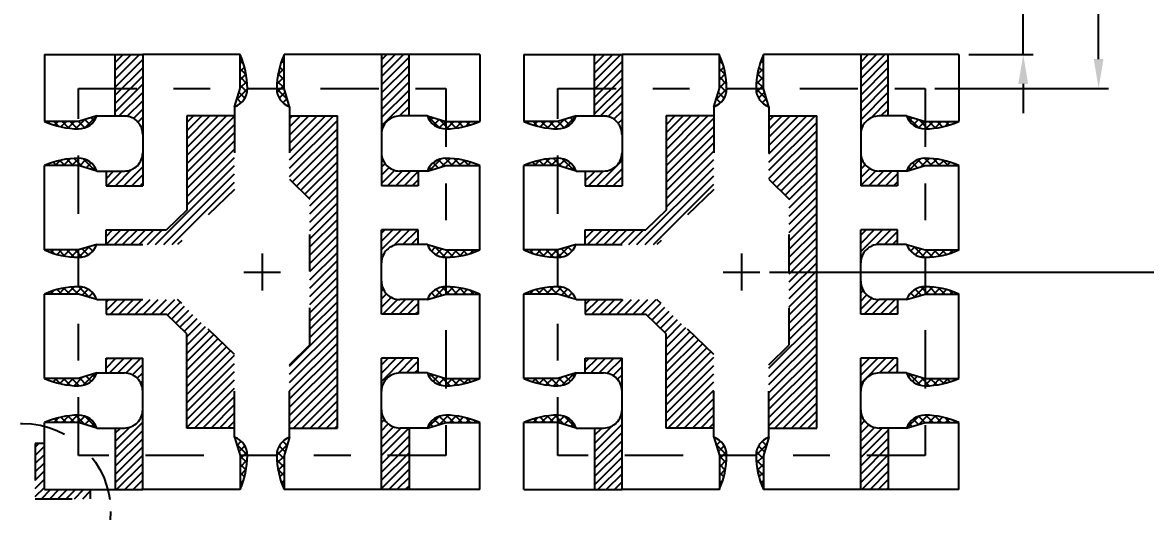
# Model space of a CAD drawing. Header units: millimetres. Extents: x 414.88 to 423.53, y 107.94 to 113.86.
# Drawn here: x 417.514 to 420.572, y 110.284 to 111.617 of the extents above; entities that cross this region are included whole.
import ezdxf

# ---------------------------------------------------------------- set-up
doc = ezdxf.new("R2010")
doc.units = ezdxf.units.MM
doc.header["$LTSCALE"] = 0.5
doc.header["$PDMODE"] = 98
for name, pattern in [('CENTER', [50.8, 31.75, -6.35, 6.35, -6.35]), ('HIDDEN', [0.375, 0.25, -0.125]), ('PHANTOM2', [31.75, 15.875, -3.175, 3.175, -3.175, 3.175, -3.175])]:
    doc.linetypes.add(name, pattern=pattern)
for name, color, linetype in [('BTM', 7, 'HIDDEN'), ('CEN', 2, 'CENTER'), ('DIM', 3, 'Continuous'), ('HEB', 4, 'Continuous'), ('HET', 6, 'Continuous'), ('PKG', 1, 'PHANTOM2')]:
    doc.layers.add(name, color=color, linetype=linetype)
doc.styles.add('SIMPLEX', font='simplex.shx')
doc.dimstyles.new('Standard3', dxfattribs={"dimtxt": 0.08, "dimasz": 0.08, "dimexe": 0.027, "dimexo": 0.027, "dimgap": 0.027, "dimtad": 1, "dimdec": 3, "dimrnd": 0.0005, "dimzin": 1, "dimtxsty": 'SIMPLEX', "dimcen": 0.1905, "dimclrd": 256, "dimclre": 256, "dimclrt": 256, "dimazin": 3, "dimtp": 0.03, "dimtm": 0.05, "dimtfac": 0.8, "dimtdec": 3, "dimtmove": 0, "dimatfit": 3, "dimfxl": 0.05, "dimtzin": 4, "dimlwd": -1, "dimlwe": -1})

# ---------------------------------------------------------------- blocks, each defined once
blk = doc.blocks.new('*D169')
at = {"layer": 'Defpoints', "color": 0, "ltscale": 0.001, "transparency": 16777216}
for p in [(419.5219, 112.2419), (419.5219, 110.9369), (420.6661, 110.9369)]:
    blk.add_point(p, dxfattribs=at)
at = {"layer": 'DIM', "ltscale": 0.001, "transparency": 16777216}
for p, q in [((419.5489, 112.2419), (420.6931, 112.2419)), ((420.6661, 112.1619), (420.6661, 111.9897)), ((420.6661, 111.0169), (420.6661, 111.1891)), ((419.5489, 110.9369), (420.6931, 110.9369))]:
    blk.add_line(p, q, dxfattribs=at)
for points in [[(420.6528, 112.1619), (420.6794, 112.1619), (420.6661, 112.2419)], [(420.6528, 111.0169), (420.6794, 111.0169), (420.6661, 110.9369)]]:
    blk.add_solid(points, dxfattribs=at)
at = {"layer": 'DIM', "ltscale": 0.001, "transparency": 16777216, "insert": (420.6661, 111.5894), "char_height": 0.08, "attachment_point": 5, "rotation": 90, "style": 'SIMPLEX'}
blk.add_mtext('\\A1;1.305%%P0.025', dxfattribs=at)
blk = doc.blocks.new('*D170')
at = {"layer": 'Defpoints', "color": 0, "ltscale": 0.001, "transparency": 16777216}
for p in [(419.9719, 111.7419), (420.4446, 111.7419), (419.9719, 111.4369)]:
    blk.add_point(p, dxfattribs=at)
at = {"layer": 'DIM', "ltscale": 0.001, "transparency": 16777216}
for p, q in [((420.4446, 111.7419), (420.4446, 111.8219)), ((419.9989, 111.7419), (420.4716, 111.7419)), ((420.4446, 111.5169), (420.4446, 111.6619)), ((419.9989, 111.4369), (420.4716, 111.4369))]:
    blk.add_line(p, q, dxfattribs=at)
for points in [[(420.4313, 111.6619), (420.4579, 111.6619), (420.4446, 111.7419)], [(420.4313, 111.5169), (420.4579, 111.5169), (420.4446, 111.4369)]]:
    blk.add_solid(points, dxfattribs=at)
at = {"layer": 'DIM', "ltscale": 0.001, "transparency": 16777216, "insert": (420.4446, 112.0089), "char_height": 0.08, "attachment_point": 5, "rotation": 90, "style": 'SIMPLEX'}
blk.add_mtext('\\A1;0.305', dxfattribs=at)
blk = doc.blocks.new('*D171')
at = {"layer": 'Defpoints', "color": 0, "ltscale": 0.001, "transparency": 16777216}
for p in [(420.0644, 111.6494), (420.2394, 111.6494), (420.0644, 111.5294)]:
    blk.add_point(p, dxfattribs=at)
at = {"layer": 'DIM', "ltscale": 0.001, "transparency": 16777216}
for p, q in [((420.2394, 111.7294), (420.2394, 111.8094)), ((420.0914, 111.6494), (420.2664, 111.6494)), ((420.2394, 111.5294), (420.2394, 111.6494)), ((420.0914, 111.5294), (420.2664, 111.5294)), ((420.2394, 111.4494), (420.2394, 111.3694))]:
    blk.add_line(p, q, dxfattribs=at)
for points in [[(420.2261, 111.7294), (420.2528, 111.7294), (420.2394, 111.6494)], [(420.2261, 111.4494), (420.2528, 111.4494), (420.2394, 111.5294)]]:
    blk.add_solid(points, dxfattribs=at)
at = {"layer": 'DIM', "ltscale": 0.001, "transparency": 16777216, "insert": (420.2394, 112.2097), "char_height": 0.08, "attachment_point": 5, "rotation": 90, "style": 'SIMPLEX'}
blk.add_mtext('\\A1;0.120%%P0.030', dxfattribs=at)

msp = doc.modelspace()

# ---------------------------------------------------------------- hatches: boundary and pattern name
at = {"layer": 'HEB'}
h = msp.add_hatch(dxfattribs=at)
h.set_pattern_fill('ANSI31', color=256, scale=0.005)
h.set_pattern_definition([(45, (417.602493, 110.333299), (-0.01122532, 0.01122532), [])])
h.paths.add_polyline_path([(417.6994, 110.3444), (417.5744, 110.3444), (417.5744, 110.4694), (417.5494, 110.4694), (417.5494, 110.3194), (417.6994, 110.3194)])
h.paths.add_polyline_path([(417.4794, 110.4694), (417.4544, 110.4694), (417.4544, 110.3444), (417.3294, 110.3444), (417.3294, 110.3194), (417.4794, 110.3194)])
h.paths.add_polyline_path([(417.4794, 110.2494), (417.3294, 110.2494), (417.3294, 110.2244), (417.4544, 110.2244), (417.4544, 110.0994), (417.4794, 110.0994)])
h.paths.add_polyline_path([(417.6994, 110.2494), (417.5494, 110.2494), (417.5494, 110.0994), (417.5744, 110.0994), (417.5744, 110.2244), (417.6994, 110.2244)])
h.paths.add_polyline_path([(418.5919, 111.2119), (418.5419, 111.2119, -0.414214), (418.4919, 111.2619), (418.4919, 111.1719), (418.5919, 111.1719)])
h.paths.add_polyline_path([(418.5669, 111.4369), (418.4919, 111.4369), (418.4919, 111.3119, -0.414214), (418.5419, 111.3619), (418.5669, 111.3619)])
h.paths.add_polyline_path([(418.5669, 111.5294), (418.4919, 111.5294), (418.4919, 111.4369), (418.5669, 111.4369)])
h.paths.add_polyline_path([(417.8419, 110.7019), (417.7419, 110.7019), (417.7419, 110.6619), (417.7919, 110.6619, -0.414214), (417.8419, 110.6119)], flags=17)
h.paths.add_polyline_path([(417.8419, 110.5619, -0.414214), (417.7919, 110.5119), (417.7669, 110.5119), (417.7669, 110.4369), (417.8419, 110.4369)])
h.paths.add_polyline_path([(417.8419, 110.4369), (417.7669, 110.4369), (417.7669, 110.3444), (417.8419, 110.3444)])
h.paths.add_polyline_path([(418.5669, 110.4369), (418.4919, 110.4369), (418.4919, 110.3444), (418.5669, 110.3444)])
h.paths.add_polyline_path([(418.5669, 110.5119), (418.5419, 110.5119, -0.414214), (418.4919, 110.5619), (418.4919, 110.4369), (418.5669, 110.4369)])
h.paths.add_polyline_path([(418.5919, 110.7019), (418.4919, 110.7019), (418.4919, 110.6119, -0.414214), (418.5419, 110.6619), (418.5919, 110.6619)])
h.paths.add_polyline_path([(418.5919, 110.8619), (418.5419, 110.8619, -0.414214), (418.4919, 110.9119), (418.4919, 110.8219), (418.5919, 110.8219)])
h.paths.add_polyline_path([(418.5919, 111.0519), (418.4919, 111.0519), (418.4919, 110.9619, -0.414214), (418.5419, 111.0119), (418.5919, 111.0119)])
h.paths.add_polyline_path([(417.8419, 111.2619, -0.414214), (417.7919, 111.2119), (417.7419, 111.2119), (417.7419, 111.1719), (417.8419, 111.1719)], flags=17)
h.paths.add_polyline_path([(417.8419, 111.4369), (417.7669, 111.4369), (417.7669, 111.3619), (417.7919, 111.3619, -0.414214), (417.8419, 111.3119)])
h.paths.add_polyline_path([(417.8419, 111.5294), (417.7669, 111.5294), (417.7669, 111.4369), (417.8419, 111.4369)])
h.paths.add_polyline_path([(418.0919, 111.3619), (417.9619, 111.3619), (417.9619, 111.1057), (417.9063, 111.0519), (417.7419, 111.0519), (417.7419, 111.0119), (417.9369, 111.0119), (418.0919, 111.1619)])
h.paths.add_polyline_path([(418.3719, 111.3619), (418.2419, 111.3619), (418.2419, 111.1899), (418.2969, 111.1349), (418.2969, 110.7389), (418.2419, 110.6839), (418.2419, 110.5119), (418.3719, 110.5119)])
h.paths.add_polyline_path([(418.0919, 110.7119), (417.9369, 110.8619), (417.7419, 110.8619), (417.7419, 110.8219), (417.9063, 110.8219), (417.9619, 110.7681), (417.9619, 110.5119), (418.0919, 110.5119)])
h = msp.add_hatch(dxfattribs=at)
h.set_pattern_fill('ANSI31', color=256, scale=0.005)
h.set_pattern_definition([(45, (419.471877, 110.936892), (-0.01122532, 0.01122532), [])])
h.paths.add_polyline_path([(419.8969, 111.2119), (419.8469, 111.2119, -0.414214), (419.7969, 111.2619), (419.7969, 111.1719), (419.8969, 111.1719)])
h.paths.add_polyline_path([(419.8719, 111.4369), (419.7969, 111.4369), (419.7969, 111.3119, -0.414214), (419.8469, 111.3619), (419.8719, 111.3619)])
h.paths.add_polyline_path([(419.8719, 111.5294), (419.7969, 111.5294), (419.7969, 111.4369), (419.8719, 111.4369)])
h.paths.add_polyline_path([(419.1469, 110.7019), (419.0469, 110.7019), (419.0469, 110.6619), (419.0969, 110.6619, -0.414214), (419.1469, 110.6119)], flags=17)
h.paths.add_polyline_path([(419.1469, 110.5619, -0.414214), (419.0969, 110.5119), (419.0719, 110.5119), (419.0719, 110.4369), (419.1469, 110.4369)])
h.paths.add_polyline_path([(419.1469, 110.4369), (419.0719, 110.4369), (419.0719, 110.3444), (419.1469, 110.3444)])
h.paths.add_polyline_path([(419.8719, 110.4369), (419.7969, 110.4369), (419.7969, 110.3444), (419.8719, 110.3444)])
h.paths.add_polyline_path([(419.8719, 110.5119), (419.8469, 110.5119, -0.414214), (419.7969, 110.5619), (419.7969, 110.4369), (419.8719, 110.4369)])
h.paths.add_polyline_path([(419.8969, 110.7019), (419.7969, 110.7019), (419.7969, 110.6119, -0.414214), (419.8469, 110.6619), (419.8969, 110.6619)])
h.paths.add_polyline_path([(419.8969, 110.8619), (419.8469, 110.8619, -0.414214), (419.7969, 110.9119), (419.7969, 110.8219), (419.8969, 110.8219)])
h.paths.add_polyline_path([(419.8969, 111.0519), (419.7969, 111.0519), (419.7969, 110.9619, -0.414214), (419.8469, 111.0119), (419.8969, 111.0119)])
h.paths.add_polyline_path([(419.1469, 111.2619, -0.414214), (419.0969, 111.2119), (419.0469, 111.2119), (419.0469, 111.1719), (419.1469, 111.1719)], flags=17)
h.paths.add_polyline_path([(419.1469, 111.4369), (419.0719, 111.4369), (419.0719, 111.3619), (419.0969, 111.3619, -0.414214), (419.1469, 111.3119)])
h.paths.add_polyline_path([(419.1469, 111.5294), (419.0719, 111.5294), (419.0719, 111.4369), (419.1469, 111.4369)])
h.paths.add_polyline_path([(419.3969, 111.3619), (419.2669, 111.3619), (419.2669, 111.1057), (419.2113, 111.0519), (419.0469, 111.0519), (419.0469, 111.0119), (419.2419, 111.0119), (419.3969, 111.1619)])
h.paths.add_polyline_path([(419.6769, 111.3619), (419.5469, 111.3619), (419.5469, 111.1899), (419.6019, 111.1349), (419.6019, 110.7389), (419.5469, 110.6839), (419.5469, 110.5119), (419.6769, 110.5119)])
h.paths.add_polyline_path([(419.3969, 110.7119), (419.2419, 110.8619), (419.0469, 110.8619), (419.0469, 110.8219), (419.2113, 110.8219), (419.2669, 110.7681), (419.2669, 110.5119), (419.3969, 110.5119)])
at = {"layer": 'HET', "ltscale": 0.001}
h = msp.add_hatch(dxfattribs=at)
h.set_pattern_fill('ANSI37', color=256, scale=0.005)
h.set_pattern_definition([(45, (418.166877, 110.936892), (-0.01122532, 0.01122532), []), (135, (418.166877, 110.936892), (-0.01122532, -0.01122532), [])])
h.paths.add_polyline_path([(418.2269, 111.5294, 0.104729), (418.2069, 111.4362, 0.317555), (418.2419, 111.3869), (418.2269, 111.4369)])
h.paths.add_polyline_path([(418.1069, 111.5294), (418.1069, 111.4369), (418.0919, 111.3869, 0.317555), (418.1269, 111.4362, 0.104729)])
h.paths.add_polyline_path([(417.7169, 111.3619), (417.6669, 111.3469), (417.5744, 111.3469, 0.104729), (417.6676, 111.3269, 0.317555)])
h.paths.add_polyline_path([(417.5744, 111.2269), (417.6669, 111.2269), (417.7169, 111.2119, 0.317555), (417.6676, 111.2469, 0.104729)])
h.paths.add_polyline_path([(417.6669, 110.9969), (417.5744, 110.9969, 0.104729), (417.6676, 110.9769, 0.317555), (417.7169, 111.0119)])
h.paths.add_polyline_path([(417.6676, 110.8969, 0.104729), (417.5744, 110.8769), (417.6669, 110.8769), (417.7169, 110.8619, 0.317555)])
h.paths.add_polyline_path([(417.6669, 110.6469), (417.5744, 110.6469, 0.104729), (417.6676, 110.6269, 0.317555), (417.7169, 110.6619)])
h.paths.add_polyline_path([(417.6676, 110.5469, 0.104729), (417.5744, 110.5269), (417.6669, 110.5269), (417.7169, 110.5119, 0.317555)])
h.paths.add_polyline_path([(418.1069, 110.3444, 0.104729), (418.1269, 110.4376, 0.317555), (418.0919, 110.4869), (418.1069, 110.4369)])
h.paths.add_polyline_path([(418.2269, 110.4369), (418.2419, 110.4869, 0.317555), (418.2069, 110.4376, 0.104729), (418.2269, 110.3444)])
h.paths.add_polyline_path([(418.7594, 110.5269, 0.104729), (418.6661, 110.5469, 0.317555), (418.6169, 110.5119), (418.6669, 110.5269)])
h.paths.add_polyline_path([(418.7594, 110.6469), (418.6669, 110.6469), (418.6169, 110.6619, 0.317555), (418.6661, 110.6269, 0.104729)])
h.paths.add_polyline_path([(418.6661, 110.8969, 0.317555), (418.6169, 110.8619), (418.6669, 110.8769), (418.7594, 110.8769, 0.104729)])
h.paths.add_polyline_path([(418.7594, 110.9969), (418.6669, 110.9969), (418.6169, 111.0119, 0.317555), (418.6661, 110.9769, 0.104729)])
h.paths.add_polyline_path([(418.7594, 111.2269, 0.104729), (418.6661, 111.2469, 0.317555), (418.6169, 111.2119), (418.6669, 111.2269)])
h.paths.add_polyline_path([(418.7594, 111.3469), (418.6669, 111.3469), (418.6169, 111.3619, 0.317555), (418.6661, 111.3269, 0.104729)])
h = msp.add_hatch(dxfattribs=at)
h.set_pattern_fill('ANSI37', color=256, scale=0.005)
h.set_pattern_definition([(45, (419.471877, 110.936892), (-0.01122532, 0.01122532), []), (135, (419.471877, 110.936892), (-0.01122532, -0.01122532), [])])
h.paths.add_polyline_path([(419.5319, 111.5294, 0.104729), (419.5119, 111.4362, 0.317555), (419.5469, 111.3869), (419.5319, 111.4369)])
h.paths.add_polyline_path([(419.4119, 111.5294), (419.4119, 111.4369), (419.3969, 111.3869, 0.317555), (419.4319, 111.4362, 0.104729)])
h.paths.add_polyline_path([(419.0219, 111.3619), (418.9719, 111.3469), (418.8794, 111.3469, 0.104729), (418.9726, 111.3269, 0.317555)])
h.paths.add_polyline_path([(418.8794, 111.2269), (418.9719, 111.2269), (419.0219, 111.2119, 0.317555), (418.9726, 111.2469, 0.104729)])
h.paths.add_polyline_path([(418.9719, 110.9969), (418.8794, 110.9969, 0.104729), (418.9726, 110.9769, 0.317555), (419.0219, 111.0119)])
h.paths.add_polyline_path([(418.9726, 110.8969, 0.104729), (418.8794, 110.8769), (418.9719, 110.8769), (419.0219, 110.8619, 0.317555)])
h.paths.add_polyline_path([(418.9719, 110.6469), (418.8794, 110.6469, 0.104729), (418.9726, 110.6269, 0.317555), (419.0219, 110.6619)])
h.paths.add_polyline_path([(418.9726, 110.5469, 0.104729), (418.8794, 110.5269), (418.9719, 110.5269), (419.0219, 110.5119, 0.317555)])
h.paths.add_polyline_path([(419.4119, 110.3444, 0.104729), (419.4319, 110.4376, 0.317555), (419.3969, 110.4869), (419.4119, 110.4369)])
h.paths.add_polyline_path([(419.5319, 110.4369), (419.5469, 110.4869, 0.317555), (419.5119, 110.4376, 0.104729), (419.5319, 110.3444)])
h.paths.add_polyline_path([(420.0644, 110.5269, 0.104729), (419.9711, 110.5469, 0.317555), (419.9219, 110.5119), (419.9719, 110.5269)])
h.paths.add_polyline_path([(420.0644, 110.6469), (419.9719, 110.6469), (419.9219, 110.6619, 0.317555), (419.9711, 110.6269, 0.104729)])
h.paths.add_polyline_path([(419.9711, 110.8969, 0.317555), (419.9219, 110.8619), (419.9719, 110.8769), (420.0644, 110.8769, 0.104729)])
h.paths.add_polyline_path([(420.0644, 110.9969), (419.9719, 110.9969), (419.9219, 111.0119, 0.317555), (419.9711, 110.9769, 0.104729)])
h.paths.add_polyline_path([(420.0644, 111.2269, 0.104729), (419.9711, 111.2469, 0.317555), (419.9219, 111.2119), (419.9719, 111.2269)])
h.paths.add_polyline_path([(420.0644, 111.3469), (419.9719, 111.3469), (419.9219, 111.3619, 0.317555), (419.9711, 111.3269, 0.104729)])

# ---------------------------------------------------------------- linework, layer by layer
at = {"color": 0, "linetype": 'ByBlock'}
for p, q in [((417.5744, 111.5294), (417.5744, 111.3469)), ((417.5744, 111.5294), (417.7669, 111.5294)), ((417.7669, 111.3619), (417.7669, 111.5294)), ((418.1069, 111.5294), (417.8419, 111.5294)), ((418.1069, 111.4369), (418.1069, 111.5294)), ((418.2269, 111.4369), (418.2269, 111.5294)), ((418.4919, 111.5294), (418.2269, 111.5294)), ((418.5669, 111.3619), (418.5669, 111.5294)), ((418.7594, 111.5294), (418.5669, 111.5294)), ((418.7594, 111.5294), (418.7594, 111.3469)), ((418.8794, 111.5294), (418.8794, 111.3469)), ((418.8794, 111.5294), (419.0719, 111.5294)), ((419.0719, 111.3619), (419.0719, 111.5294)), ((419.4119, 111.5294), (419.1469, 111.5294)), ((419.4119, 111.4369), (419.4119, 111.5294)), ((419.5319, 111.4369), (419.5319, 111.5294)), ((419.7969, 111.5294), (419.5319, 111.5294)), ((419.8719, 111.3619), (419.8719, 111.5294)), ((420.0644, 111.5294), (419.8719, 111.5294)), ((420.0644, 111.5294), (420.0644, 111.3469)), ((418.0919, 111.3869), (418.1069, 111.4369)), ((418.2419, 111.3869), (418.2269, 111.4369)), ((419.3969, 111.3869), (419.4119, 111.4369)), ((419.5469, 111.3869), (419.5319, 111.4369)), ((418.0919, 111.3869), (418.0919, 111.3619)), ((418.2419, 111.3869), (418.2419, 111.3619)), ((419.3969, 111.3869), (419.3969, 111.3619)), ((419.5469, 111.3869), (419.5469, 111.3619)), ((417.6669, 111.3469), (417.5744, 111.3469)), ((417.7169, 111.3619), (417.6669, 111.3469)), ((417.7169, 111.3619), (417.7669, 111.3619)), ((418.0919, 111.3619), (417.9619, 111.3619)), ((417.9619, 111.3619), (417.9619, 111.1057)), ((418.2419, 111.3619), (418.3719, 111.3619)), ((418.3719, 110.5119), (418.3719, 111.3619)), ((418.6169, 111.3619), (418.5669, 111.3619)), ((418.6169, 111.3619), (418.6669, 111.3469)), ((418.6669, 111.3469), (418.7594, 111.3469)), ((418.9719, 111.3469), (418.8794, 111.3469)), ((419.0219, 111.3619), (418.9719, 111.3469)), ((419.0219, 111.3619), (419.0719, 111.3619)), ((419.3969, 111.3619), (419.2669, 111.3619)), ((419.2669, 111.3619), (419.2669, 111.1057)), ((419.5469, 111.3619), (419.6769, 111.3619)), ((419.6769, 110.5119), (419.6769, 111.3619)), ((419.9219, 111.3619), (419.8719, 111.3619)), ((419.9219, 111.3619), (419.9719, 111.3469)), ((419.9719, 111.3469), (420.0644, 111.3469)), ((417.5744, 110.9969), (417.5744, 111.2269)), ((417.6669, 111.2269), (417.5744, 111.2269)), ((417.7169, 111.2119), (417.6669, 111.2269)), ((418.6169, 111.2119), (418.6669, 111.2269)), ((418.6669, 111.2269), (418.7594, 111.2269)), ((418.7594, 110.9969), (418.7594, 111.2269)), ((418.8794, 110.9969), (418.8794, 111.2269)), ((418.9719, 111.2269), (418.8794, 111.2269)), ((419.0219, 111.2119), (418.9719, 111.2269)), ((419.9219, 111.2119), (419.9719, 111.2269)), ((419.9719, 111.2269), (420.0644, 111.2269)), ((420.0644, 110.9969), (420.0644, 111.2269)), ((417.7169, 111.2119), (417.7419, 111.2119)), ((417.7419, 111.2119), (417.7419, 111.1719)), ((418.6169, 111.2119), (418.5919, 111.2119)), ((418.5919, 111.2119), (418.5919, 111.1719)), ((419.0219, 111.2119), (419.0469, 111.2119)), ((419.0469, 111.2119), (419.0469, 111.1719)), ((419.9219, 111.2119), (419.8969, 111.2119)), ((419.8969, 111.2119), (419.8969, 111.1719)), ((417.7419, 111.1719), (417.8419, 111.1719)), ((418.5919, 111.1719), (418.4919, 111.1719)), ((419.0469, 111.1719), (419.1469, 111.1719)), ((419.8969, 111.1719), (419.7969, 111.1719)), ((417.9619, 111.1057), (417.9063, 111.0519)), ((419.2669, 111.1057), (419.2113, 111.0519)), ((417.7419, 111.0119), (417.7419, 111.0519)), ((417.7419, 111.0519), (417.9063, 111.0519)), ((418.5919, 111.0519), (418.4919, 111.0519)), ((418.4919, 110.8219), (418.4919, 111.0519)), ((418.5919, 111.0119), (418.5919, 111.0519)), ((419.0469, 111.0119), (419.0469, 111.0519)), ((419.0469, 111.0519), (419.2113, 111.0519)), ((419.8969, 111.0519), (419.7969, 111.0519)), ((419.7969, 110.8219), (419.7969, 111.0519)), ((419.8969, 111.0119), (419.8969, 111.0519)), ((417.7169, 111.0119), (417.6669, 110.9969)), ((417.7169, 111.0119), (417.7419, 111.0119)), ((418.6169, 111.0119), (418.5919, 111.0119)), ((418.6169, 111.0119), (418.6669, 110.9969)), ((419.0219, 111.0119), (418.9719, 110.9969)), ((419.0219, 111.0119), (419.0469, 111.0119)), ((419.9219, 111.0119), (419.8969, 111.0119)), ((419.9219, 111.0119), (419.9719, 110.9969)), ((417.6669, 110.9969), (417.5744, 110.9969)), ((418.6669, 110.9969), (418.7594, 110.9969)), ((418.9719, 110.9969), (418.8794, 110.9969)), ((419.9719, 110.9969), (420.0644, 110.9969)), ((417.6669, 110.8769), (417.5744, 110.8769)), ((417.5744, 110.6469), (417.5744, 110.8769)), ((417.7169, 110.8619), (417.6669, 110.8769)), ((417.7169, 110.8619), (417.7419, 110.8619)), ((417.7419, 110.8619), (417.7419, 110.8219)), ((418.6169, 110.8619), (418.5919, 110.8619)), ((418.5919, 110.8619), (418.5919, 110.8219)), ((418.6169, 110.8619), (418.6669, 110.8769)), ((418.6669, 110.8769), (418.7594, 110.8769)), ((418.7594, 110.6469), (418.7594, 110.8769)), ((418.9719, 110.8769), (418.8794, 110.8769)), ((418.8794, 110.6469), (418.8794, 110.8769)), ((419.0219, 110.8619), (418.9719, 110.8769)), ((419.0219, 110.8619), (419.0469, 110.8619)), ((419.0469, 110.8619), (419.0469, 110.8219)), ((419.9219, 110.8619), (419.8969, 110.8619)), ((419.8969, 110.8619), (419.8969, 110.8219)), ((419.9219, 110.8619), (419.9719, 110.8769)), ((419.9719, 110.8769), (420.0644, 110.8769)), ((420.0644, 110.6469), (420.0644, 110.8769)), ((417.7419, 110.8219), (417.9063, 110.8219)), ((417.9619, 110.7681), (417.9063, 110.8219)), ((418.5919, 110.8219), (418.4919, 110.8219)), ((419.0469, 110.8219), (419.2113, 110.8219)), ((419.2669, 110.7681), (419.2113, 110.8219)), ((419.8969, 110.8219), (419.7969, 110.8219)), ((417.9619, 110.5119), (417.9619, 110.7681)), ((419.2669, 110.5119), (419.2669, 110.7681)), ((417.7419, 110.6619), (417.7419, 110.7019)), ((417.7419, 110.7019), (417.8419, 110.7019)), ((418.5919, 110.7019), (418.4919, 110.7019)), ((418.5919, 110.6619), (418.5919, 110.7019)), ((419.0469, 110.6619), (419.0469, 110.7019)), ((419.0469, 110.7019), (419.1469, 110.7019)), ((419.8969, 110.7019), (419.7969, 110.7019)), ((419.8969, 110.6619), (419.8969, 110.7019)), ((417.6669, 110.6469), (417.5744, 110.6469)), ((417.7169, 110.6619), (417.6669, 110.6469)), ((417.7169, 110.6619), (417.7419, 110.6619)), ((418.6169, 110.6619), (418.5919, 110.6619)), ((418.6169, 110.6619), (418.6669, 110.6469)), ((418.6669, 110.6469), (418.7594, 110.6469)), ((418.9719, 110.6469), (418.8794, 110.6469)), ((419.0219, 110.6619), (418.9719, 110.6469)), ((419.0219, 110.6619), (419.0469, 110.6619)), ((419.9219, 110.6619), (419.8969, 110.6619)), ((419.9219, 110.6619), (419.9719, 110.6469)), ((419.9719, 110.6469), (420.0644, 110.6469)), ((417.5744, 110.3444), (417.5744, 110.5269)), ((417.6669, 110.5269), (417.5744, 110.5269)), ((417.7169, 110.5119), (417.6669, 110.5269)), ((418.6169, 110.5119), (418.6669, 110.5269)), ((418.6669, 110.5269), (418.7594, 110.5269)), ((418.7594, 110.3444), (418.7594, 110.5269)), ((418.8794, 110.3444), (418.8794, 110.5269)), ((418.9719, 110.5269), (418.8794, 110.5269)), ((419.0219, 110.5119), (418.9719, 110.5269)), ((419.9219, 110.5119), (419.9719, 110.5269)), ((419.9719, 110.5269), (420.0644, 110.5269)), ((420.0644, 110.3444), (420.0644, 110.5269)), ((417.7169, 110.5119), (417.7669, 110.5119)), ((417.7669, 110.5119), (417.7669, 110.3444)), ((418.0919, 110.5119), (417.9619, 110.5119)), ((418.0919, 110.4869), (418.0919, 110.5119)), ((418.0919, 110.4869), (418.1069, 110.4369)), ((418.2419, 110.4869), (418.2269, 110.4369)), ((418.2419, 110.4869), (418.2419, 110.5119)), ((418.2419, 110.5119), (418.3719, 110.5119)), ((418.6169, 110.5119), (418.5669, 110.5119)), ((418.5669, 110.5119), (418.5669, 110.3444)), ((419.0219, 110.5119), (419.0719, 110.5119)), ((419.0719, 110.5119), (419.0719, 110.3444)), ((419.3969, 110.5119), (419.2669, 110.5119)), ((419.3969, 110.4869), (419.3969, 110.5119)), ((419.3969, 110.4869), (419.4119, 110.4369)), ((419.5469, 110.4869), (419.5319, 110.4369)), ((419.5469, 110.4869), (419.5469, 110.5119)), ((419.5469, 110.5119), (419.6769, 110.5119)), ((419.9219, 110.5119), (419.8719, 110.5119)), ((419.8719, 110.5119), (419.8719, 110.3444)), ((418.1069, 110.4369), (418.1069, 110.3444)), ((418.2269, 110.4369), (418.2269, 110.3444)), ((419.4119, 110.4369), (419.4119, 110.3444)), ((419.5319, 110.4369), (419.5319, 110.3444)), ((417.5744, 110.3444), (417.7669, 110.3444)), ((418.1069, 110.3444), (417.8419, 110.3444)), ((418.4919, 110.3444), (418.2269, 110.3444)), ((418.7594, 110.3444), (418.5669, 110.3444)), ((418.8794, 110.3444), (419.0719, 110.3444)), ((419.4119, 110.3444), (419.1469, 110.3444)), ((419.7969, 110.3444), (419.5319, 110.3444)), ((420.0644, 110.3444), (419.8719, 110.3444))]:
    msp.add_line(p, q, dxfattribs=at)
at = {"color": 0, "linetype": 'ByBlock', "ltscale": 0.3}
for p, q in [((417.8419, 111.5294), (417.8419, 111.1719)), ((418.4919, 111.5294), (418.4919, 111.1719)), ((419.1469, 111.5294), (419.1469, 111.1719)), ((419.7969, 111.5294), (419.7969, 111.1719)), ((417.8419, 110.3444), (417.8419, 110.7019)), ((418.4919, 110.3444), (418.4919, 110.7019)), ((419.1469, 110.3444), (419.1469, 110.7019)), ((419.7969, 110.3444), (419.7969, 110.7019))]:
    msp.add_line(p, q, dxfattribs=at)
at = {"linetype": 'HIDDEN'}
msp.add_circle((417.5144, 110.2844), 0.24, dxfattribs=at)
at = {"color": 0, "linetype": 'ByBlock'}
for centre, radius, start, end in [((417.8967, 111.4355), 0.2301, 0.3352, 24.0658), ((418.437, 111.4355), 0.2301, 155.9342, 179.6648), ((419.2017, 111.4355), 0.2301, 0.3352, 24.0658), ((419.742, 111.4355), 0.2301, 155.9342, 179.6648), ((418.0745, 111.4363), 0.0524, 289.3682, 0.6478), ((418.2592, 111.4363), 0.0524, 179.3522, 250.6318), ((419.3795, 111.4363), 0.0524, 289.3682, 0.6478), ((419.5642, 111.4363), 0.0524, 179.3522, 250.6318), ((417.6682, 111.557), 0.2301, 245.9342, 269.6648), ((417.6675, 111.3793), 0.0524, 269.3522, 340.6318), ((418.6663, 111.3793), 0.0524, 199.3682, 270.6478), ((418.6655, 111.557), 0.2301, 270.3352, 294.0658), ((418.9732, 111.557), 0.2301, 245.9342, 269.6648), ((418.9725, 111.3793), 0.0524, 269.3522, 340.6318), ((419.9713, 111.3793), 0.0524, 199.3682, 270.6478), ((419.9705, 111.557), 0.2301, 270.3352, 294.0658), ((417.6682, 111.0168), 0.2301, 90.3352, 114.0658), ((417.6675, 111.1945), 0.0524, 19.3682, 90.6478), ((418.6663, 111.1945), 0.0524, 89.3522, 160.6318), ((418.6655, 111.0168), 0.2301, 65.9342, 89.6648), ((418.9732, 111.0168), 0.2301, 90.3352, 114.0658), ((418.9725, 111.1945), 0.0524, 19.3682, 90.6478), ((419.9713, 111.1945), 0.0524, 89.3522, 160.6318), ((419.9705, 111.0168), 0.2301, 65.9342, 89.6648), ((417.6675, 111.0293), 0.0524, 269.3522, 340.6318), ((418.6663, 111.0293), 0.0524, 199.3682, 270.6478), ((418.9725, 111.0293), 0.0524, 269.3522, 340.6318), ((419.9713, 111.0293), 0.0524, 199.3682, 270.6478), ((417.6682, 111.207), 0.2301, 245.9342, 269.6648), ((418.6655, 111.207), 0.2301, 270.3352, 294.0658), ((418.9732, 111.207), 0.2301, 245.9342, 269.6648), ((419.9705, 111.207), 0.2301, 270.3352, 294.0658), ((417.6682, 110.6668), 0.2301, 90.3352, 114.0658), ((417.6675, 110.8445), 0.0524, 19.3682, 90.6478), ((418.6663, 110.8445), 0.0524, 89.3522, 160.6318), ((418.6655, 110.6668), 0.2301, 65.9342, 89.6648), ((418.9732, 110.6668), 0.2301, 90.3352, 114.0658), ((418.9725, 110.8445), 0.0524, 19.3682, 90.6478), ((419.9713, 110.8445), 0.0524, 89.3522, 160.6318), ((419.9705, 110.6668), 0.2301, 65.9342, 89.6648), ((417.6682, 110.857), 0.2301, 245.9342, 269.6648), ((417.6675, 110.6793), 0.0524, 269.3522, 340.6318), ((418.6663, 110.6793), 0.0524, 199.3682, 270.6478), ((418.6655, 110.857), 0.2301, 270.3352, 294.0658), ((418.9732, 110.857), 0.2301, 245.9342, 269.6648), ((418.9725, 110.6793), 0.0524, 269.3522, 340.6318), ((419.9713, 110.6793), 0.0524, 199.3682, 270.6478), ((419.9705, 110.857), 0.2301, 270.3352, 294.0658), ((417.6682, 110.3168), 0.2301, 90.3352, 114.0658), ((417.6675, 110.4945), 0.0524, 19.3682, 90.6478), ((418.6663, 110.4945), 0.0524, 89.3522, 160.6318), ((418.6655, 110.3168), 0.2301, 65.9342, 89.6648), ((418.9732, 110.3168), 0.2301, 90.3352, 114.0658), ((418.9725, 110.4945), 0.0524, 19.3682, 90.6478), ((419.9713, 110.4945), 0.0524, 89.3522, 160.6318), ((419.9705, 110.3168), 0.2301, 65.9342, 89.6648), ((418.0745, 110.4375), 0.0524, 359.3522, 70.6318), ((418.2592, 110.4375), 0.0524, 109.3682, 180.6478), ((419.3795, 110.4375), 0.0524, 359.3522, 70.6318), ((419.5642, 110.4375), 0.0524, 109.3682, 180.6478), ((417.8967, 110.4382), 0.2301, 335.9342, 359.6648), ((418.437, 110.4382), 0.2301, 180.3352, 204.0658), ((419.2017, 110.4382), 0.2301, 335.9342, 359.6648), ((419.742, 110.4382), 0.2301, 180.3352, 204.0658)]:
    msp.add_arc(centre, radius, start, end, dxfattribs=at)
at = {"layer": 'BTM', "ltscale": 0.25}
for p, q in [((417.7669, 111.5294), (417.8419, 111.5294)), ((418.5669, 111.5294), (418.4919, 111.5294)), ((419.0719, 111.5294), (419.1469, 111.5294)), ((419.8719, 111.5294), (419.7969, 111.5294)), ((418.0919, 111.3619), (418.0919, 111.1619)), ((418.2419, 111.3619), (418.2419, 111.1899)), ((418.5669, 111.3619), (418.5419, 111.3619)), ((419.3969, 111.3619), (419.3969, 111.1619)), ((419.5469, 111.3619), (419.5469, 111.1899)), ((419.8719, 111.3619), (419.8469, 111.3619)), ((417.7419, 111.2119), (417.7919, 111.2119)), ((418.2419, 111.1899), (418.2969, 111.1349)), ((418.5919, 111.2119), (418.5419, 111.2119)), ((419.0469, 111.2119), (419.0969, 111.2119)), ((419.5469, 111.1899), (419.6019, 111.1349)), ((419.8969, 111.2119), (419.8469, 111.2119)), ((418.0919, 111.1619), (417.9369, 111.0119)), ((419.3969, 111.1619), (419.2419, 111.0119)), ((418.2969, 110.7389), (418.2969, 111.1349)), ((419.6019, 110.7389), (419.6019, 111.1349)), ((417.7419, 111.0119), (417.9369, 111.0119)), ((418.5919, 111.0119), (418.5419, 111.0119)), ((419.0469, 111.0119), (419.2419, 111.0119)), ((419.8969, 111.0119), (419.8469, 111.0119)), ((417.7419, 110.8619), (417.9369, 110.8619)), ((418.0919, 110.7119), (417.9369, 110.8619)), ((418.5919, 110.8619), (418.5419, 110.8619)), ((419.0469, 110.8619), (419.2419, 110.8619)), ((419.3969, 110.7119), (419.2419, 110.8619)), ((419.8969, 110.8619), (419.8469, 110.8619)), ((418.2419, 110.6839), (418.2969, 110.7389)), ((419.5469, 110.6839), (419.6019, 110.7389)), ((418.0919, 110.5119), (418.0919, 110.7119)), ((419.3969, 110.5119), (419.3969, 110.7119)), ((418.2419, 110.5119), (418.2419, 110.6839)), ((419.5469, 110.5119), (419.5469, 110.6839)), ((417.7419, 110.6619), (417.7919, 110.6619)), ((418.5919, 110.6619), (418.5419, 110.6619)), ((419.0469, 110.6619), (419.0969, 110.6619)), ((419.8969, 110.6619), (419.8469, 110.6619)), ((417.7669, 110.5119), (417.7919, 110.5119)), ((418.5669, 110.5119), (418.5419, 110.5119)), ((419.0719, 110.5119), (419.0969, 110.5119)), ((419.8719, 110.5119), (419.8469, 110.5119)), ((417.7669, 110.3444), (417.8419, 110.3444)), ((418.5669, 110.3444), (418.4919, 110.3444)), ((419.0719, 110.3444), (419.1469, 110.3444)), ((419.8719, 110.3444), (419.7969, 110.3444))]:
    msp.add_line(p, q, dxfattribs=at)
for points in [[(417.7669, 111.3619), (417.7919, 111.3619, -0.414214), (417.8419, 111.3119)], [(419.0719, 111.3619), (419.0969, 111.3619, -0.414214), (419.1469, 111.3119)]]:
    msp.add_lwpolyline(points, format="xyb", dxfattribs=at)
at = {"layer": 'BTM', "linetype": 'HIDDEN', "ltscale": 0.2}
msp.add_lwpolyline([(417.5744, 110.4694), (417.5494, 110.4694), (417.5494, 110.3194), (417.6994, 110.3194), (417.6994, 110.3444)], dxfattribs=at)
at = {"layer": 'BTM', "ltscale": 0.25}
for centre, start, end in [((418.5419, 111.3119), 90, 180), ((419.8469, 111.3119), 90, 180), ((417.7919, 111.2619), 270, 0), ((418.5419, 111.2619), 180, 270), ((419.0969, 111.2619), 270, 0), ((419.8469, 111.2619), 180, 270), ((418.5419, 110.9619), 90, 180), ((419.8469, 110.9619), 90, 180), ((418.5419, 110.9119), 180, 270), ((419.8469, 110.9119), 180, 270), ((417.7919, 110.6119), 0, 90), ((418.5419, 110.6119), 90, 180), ((419.0969, 110.6119), 0, 90), ((419.8469, 110.6119), 90, 180), ((417.7919, 110.5619), 270, 0), ((418.5419, 110.5619), 180, 270), ((419.0969, 110.5619), 270, 0), ((419.8469, 110.5619), 180, 270)]:
    msp.add_arc(centre, 0.05, start, end, dxfattribs=at)
at = {"layer": 'CEN', "ltscale": 0.005}
for p, q in [((418.1669, 110.9869), (418.1669, 110.8869)), ((419.4719, 110.9869), (419.4719, 110.8869)), ((418.1169, 110.9369), (418.2169, 110.9369)), ((419.4219, 110.9369), (419.5219, 110.9369))]:
    msp.add_line(p, q, dxfattribs=at)
at = {"layer": 'PKG', "ltscale": 0.02}
for points in [[(417.6669, 110.4369), (417.6669, 111.4369), (418.6669, 111.4369), (418.6669, 110.4369)], [(418.9719, 110.4369), (418.9719, 111.4369), (419.9719, 111.4369), (419.9719, 110.4369)]]:
    msp.add_lwpolyline(points, close=True, dxfattribs=at)

# ---------------------------------------------------------------- dimensions: what is measured, and where the dimension line sits
at = {"layer": 'DIM', "ltscale": 0.001}
for base, p1, p2, text, picture, middle in [((420.2394, 111.6494), (420.0644, 111.5294), (420.0644, 111.6494), '<>%%P0.030', '*D171', (420.2394, 112.2097)), ((420.6661, 110.9369), (419.5219, 112.2419), (419.5219, 110.9369), '<>%%P0.025', '*D169', (420.6661, 111.5894))]:
    dim = msp.add_linear_dim(base=base, p1=p1, p2=p2, angle=90, text=text, dimstyle='Standard3', dxfattribs=at)
    dim.commit()
    dim.dimension.update_dxf_attribs({"geometry": picture, "text_midpoint": middle})
dim = msp.add_linear_dim(base=(420.4446, 111.7419), p1=(419.9719, 111.4369), p2=(419.9719, 111.7419), angle=90, dimstyle='Standard3', dxfattribs=at)
dim.commit()
dim.dimension.update_dxf_attribs({"geometry": '*D170', "text_midpoint": (420.4446, 112.0089)})

doc.saveas('drawing.dxf')
